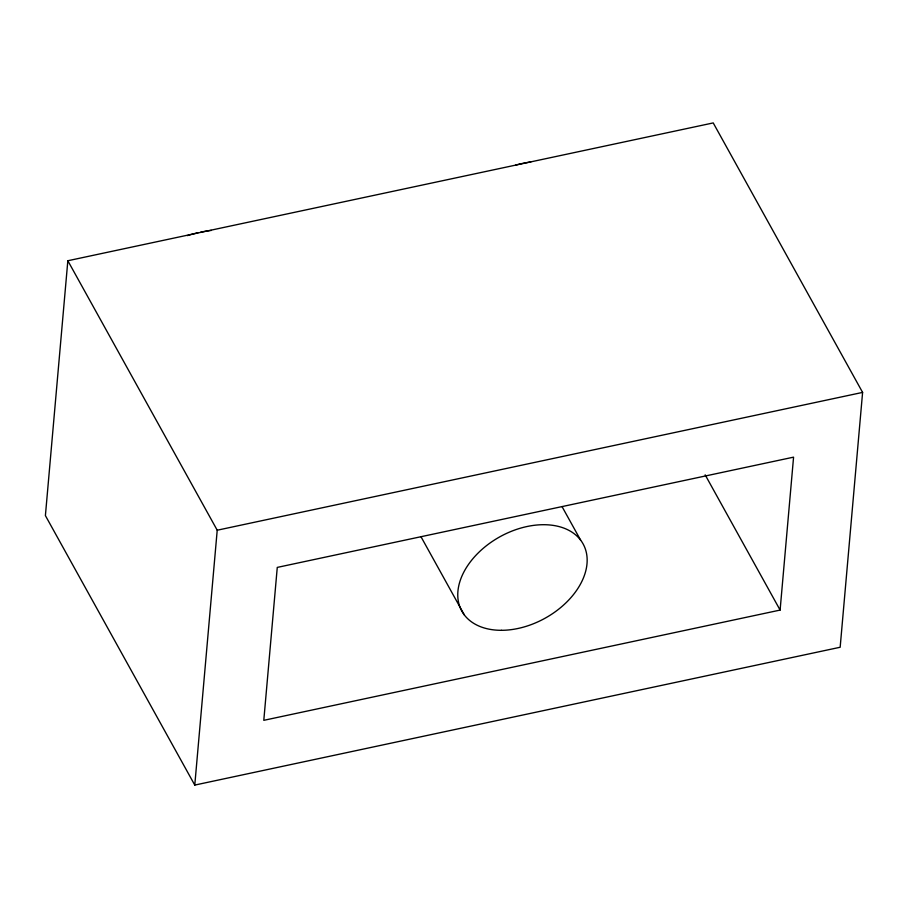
<?xml version="1.0" encoding="UTF-8"?>
<svg xmlns="http://www.w3.org/2000/svg" width="908" height="908" viewBox="0 0 908 908"><rect width="100%" height="100%" fill="white"/><g stroke="black" fill="none" stroke-linecap="round" stroke-linejoin="round"><path stroke-width="1.36" d="M67.839 260.744L45.4 515.596L194.777 785.08L840.161 647.256L862.6 392.404L713.223 122.921L67.839 260.744L217.216 530.215L194.777 785.08M780.108 610.074L793.569 457.155L277.269 567.409L263.797 720.328L780.108 610.074L705.153 474.839M217.216 530.215L862.6 392.404M562.041 506.607L580.598 540.09M421.017 536.787L464.329 614.932M515.835 165.029A103.977 69.848 -29 0 1 530.885 161.93M187.377 235.615A103.977 69.848 -29 0 1 198.058 232.732M200.736 232.142A103.977 69.848 -29 0 1 211.348 230.416M501.42 630.311A69.314 46.558 -29 0 0 585.966 551.008A69.314 46.558 -29 0 0 480.003 551.213A69.314 46.558 -29 0 0 501.42 630.311"/></g></svg>
